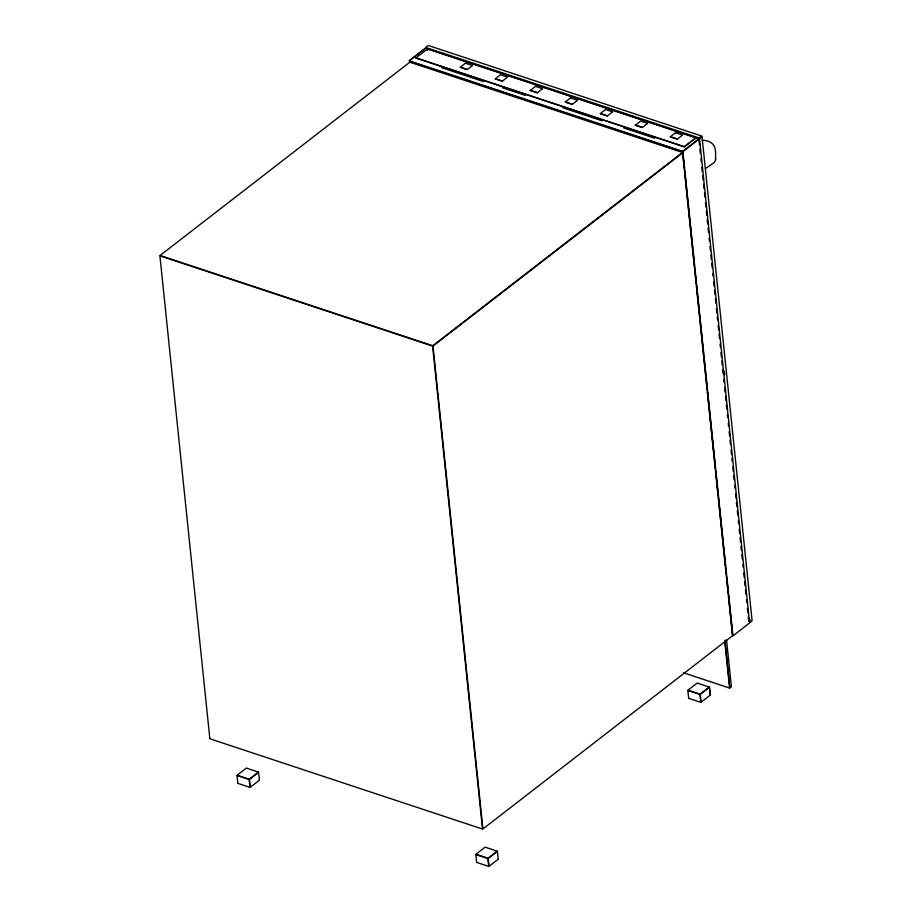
<?xml version="1.0" encoding="UTF-8"?>
<svg xmlns="http://www.w3.org/2000/svg" width="912" height="912" viewBox="0 0 912 912"><rect width="100%" height="100%" fill="white"/><g stroke="black" fill="none" stroke-linecap="round" stroke-linejoin="round"><path stroke-width="1.37" d="M702.115 140.06C715.92 141.235 716.148 148.519 715.407 160.683L713.948 162.667L706.458 168.025M715.681 158.255L715.567 159.247M467.332 69.551L460.264 67.249L465.462 63.179M495.273 78.82L500.471 74.761L507.528 77.121L502.318 81.179L495.296 78.82L502.273 81.157M530.282 90.413L537.282 92.75M542.515 88.726L535.526 86.344L530.305 90.448M572.36 104.321L565.292 102.019L570.467 97.983M612.522 111.88L607.346 115.949L600.301 113.612L605.5 109.531L612.545 111.891M635.311 125.172L642.31 127.509M647.543 123.496L640.555 121.114L635.333 125.206M677.388 139.08L670.32 136.789L675.518 132.707M425.687 47.401L427.808 45.737M409.431 60.625L426.269 47.595M409.226 60.796L426.064 47.766M160.124 255.451L409.602 62.369M415.975 57.866L427.386 49.031M537.35 92.728L542.526 88.692M642.379 127.498L647.554 123.462M684.41 146.638L695.742 137.86M684.502 146.752L695.845 137.986M699.47 137.644L701.26 136.253M682.883 151.141L699.721 138.111M699.892 138.168L701.681 136.777M683.145 151.46L699.971 138.442M432.995 345.545L682.267 152.623M433.257 345.865L682.529 152.942M237.177 775.2L246.172 768.235M249.409 779.076L258.244 772.236M249.603 779.315L258.438 772.475M250.264 787.295L259.247 780.33M482.95 828.94L732.427 635.858M732.974 635.881L751.75 621.277M475.973 854.248L484.956 847.282M688.001 690.156L696.996 683.191M488.205 858.112L497.04 851.284M700.234 694.021L709.069 687.192M488.399 858.352L497.234 851.523M700.427 694.26L709.262 687.431M489.049 866.332L498.043 859.378M701.089 702.24L710.072 695.275M729.942 687.967L731.196 686.987M675.496 132.753L682.564 135.067L677.365 139.126L670.354 136.732M465.542 63.202L472.519 65.539L467.309 69.597L460.298 67.203M570.536 97.96L577.535 100.297L572.337 104.356L565.326 101.962M607.301 115.927L600.335 113.555M428.708 45.611L701.465 135.968M426.143 47.595L698.581 137.769M425.904 48.211L698.33 138.396M427.603 48.997L695.788 137.792M530.317 90.379L537.271 92.682M635.345 125.138L642.299 127.441M416.077 57.912L684.194 146.661M416.02 58.06L684.137 146.809M441.739 67.705L483.588 81.567M502.375 87.769L525.358 95.395M563 107.844L602.148 120.817M623.637 127.908L654.702 138.214M409.511 60.91L682.336 151.221M409.363 61.298L682.187 151.597M410.161 62.29L682.199 152.338M160.409 255.577L432.448 345.625M160.25 255.953L432.299 346.001M683.51 672.782L729.463 688.036M697.406 683.134L709.16 687.055M688.218 690.247L699.823 694.089M688.104 690.532L699.709 694.374M688.913 698.375L700.667 702.308M210.159 738.868L482.402 829.019M246.582 768.178L258.335 772.099M485.378 847.225L497.131 851.147M237.394 775.291L248.999 779.133M476.178 854.339L487.795 858.181M237.28 775.576L248.885 779.418M476.075 854.624L487.681 858.466M238.089 783.431L249.842 787.352M476.885 862.467L488.638 866.4M702.035 136.675L752.081 620.434M724.356 371.891L724.641 374.718M749.926 619.339L750.223 622.166M699.561 139L749.516 622.417M699.048 140.516L699.481 144.757M699.926 148.998L700.359 153.239M700.94 158.893L701.237 161.72M701.818 167.375L702.263 171.616M702.696 175.856L703.129 180.097M703.574 184.338L704.007 188.579M704.452 192.82L704.885 197.06M705.466 202.703L705.911 206.944M706.344 211.185L706.789 215.426M707.222 219.667L707.666 223.907M708.1 228.148L708.544 232.389M709.126 238.043L709.411 240.871M710.003 246.525L710.437 250.766M710.881 255.007L711.314 259.247M711.748 263.488L712.192 267.729M712.774 273.383L713.07 276.211M713.651 281.865L714.085 286.106M714.529 290.347L714.962 294.587M715.407 298.828L715.84 303.069M716.422 308.723L716.866 312.964M717.299 317.205L717.596 320.032M718.177 325.687L718.622 329.927M719.055 334.168L719.488 338.409M720.081 344.063L720.366 346.879M720.959 352.534L721.392 356.774M721.837 361.015L722.27 365.256M722.703 369.497L723.148 373.738M723.729 379.392L724.025 382.219M724.607 387.874L725.04 392.114M725.485 396.355L725.918 400.596M726.362 404.837L726.796 409.078M727.377 414.732L727.673 417.559M728.255 423.214L728.551 426.041M729.133 431.695L729.577 435.936M730.01 440.177L730.444 444.418M731.036 450.072L731.47 454.313M731.914 458.554L732.199 461.381M732.781 467.035L733.225 471.276M733.658 475.517L734.103 479.758M734.684 485.412L734.981 488.239M735.562 493.882L735.995 498.123M736.44 502.364L736.873 506.605M737.318 510.845L737.751 515.086M738.332 520.741L738.629 523.568M739.21 529.222L739.655 533.463M740.088 537.704L740.533 541.945M740.966 546.185L741.399 550.426M741.844 554.667L742.277 558.908M742.87 564.562L743.155 567.389M743.736 573.044L744.181 577.285M744.614 581.525L745.058 585.766M745.492 590.007L745.936 594.248M746.518 599.902L746.814 602.729M747.395 608.384L747.829 612.625M748.273 616.865L748.706 621.106M682.94 151.985L732.906 635.561M682.803 153.091L684.41 168.652M684.695 171.479L688.058 204.003M688.355 206.83L690.84 230.873M691.136 233.7L691.718 239.366M692.003 242.193L692.596 247.847M692.881 250.675L694.488 266.236M694.784 269.063L696.244 283.199M696.54 286.026L699.025 310.069M699.31 312.896L699.903 318.562M700.188 321.389L702.673 345.431M702.97 348.259L703.551 353.913M703.847 356.74L707.21 389.264M707.495 392.092L710.858 424.627M711.155 427.454L713.64 451.497M713.925 454.324L715.396 468.46M715.681 471.287L718.166 495.33M718.462 498.157L719.044 503.823M719.34 506.65L721.825 530.693M722.11 533.52L722.703 539.174M722.988 542.002L725.473 566.044M725.77 568.871L726.351 574.526M726.647 577.353L728.255 592.914M728.54 595.741L730.01 609.889M730.295 612.716L732.632 635.345M682.529 152.042L732.507 635.618M726.556 640.19L731.378 686.531M724.972 640.133L729.885 687.682M724.755 641.581L729.532 687.739M709.468 687.534L710.22 694.887M709.422 687.386L710.186 694.727M700.268 694.648L701.032 702.001M699.971 694.693L700.724 702.046M687.853 690.544L688.651 698.056M427.568 49.123L427.66 50.046M427.42 49.145L427.511 50.069M497.393 851.477L498.191 858.979M488.239 858.751L489.003 866.092M487.943 858.785L488.695 866.138M433.052 346.378L482.881 828.62M432.641 346.435L482.482 828.689M475.825 854.635L476.623 862.148M258.598 772.43L259.407 779.942M249.455 779.703L250.207 787.056M249.147 779.749L249.911 787.102M237.029 775.588L237.827 783.1M159.919 255.976L209.817 738.424"/></g></svg>
